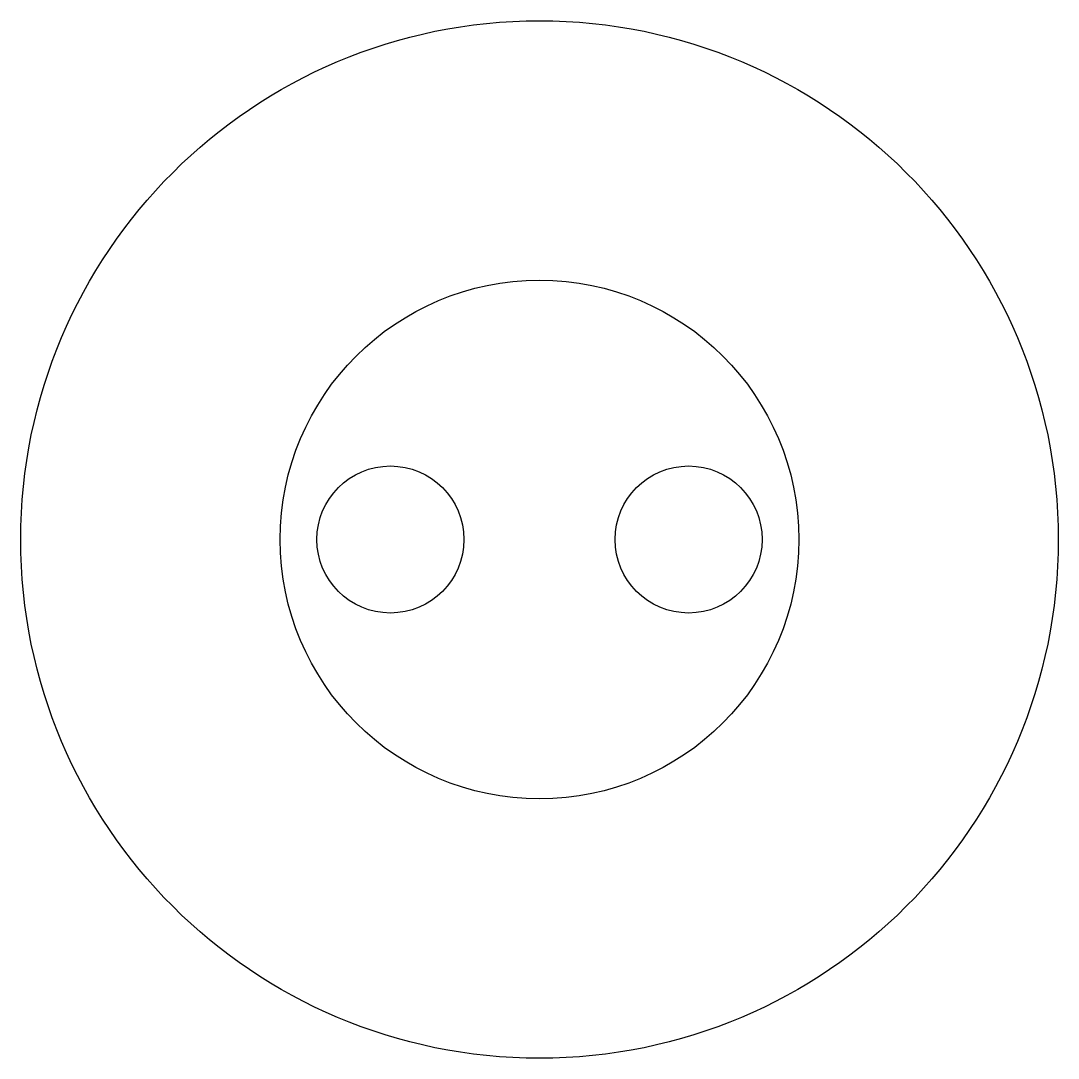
# Model space of a CAD drawing. Extents: x -31.8 to 31.8, y -31.8 to 31.8.
import ezdxf

# ---------------------------------------------------------------- set-up
doc = ezdxf.new("R2010")
doc.units = 0

msp = doc.modelspace()

# ---------------------------------------------------------------- linework, layer by layer
for centre, radius in [((0, 0), 31.75), ((0, 0), 15.875), ((-9.125, 0), 4.5), ((9.125, 0), 4.5)]:
    msp.add_circle(centre, radius)

doc.saveas('drawing.dxf')
